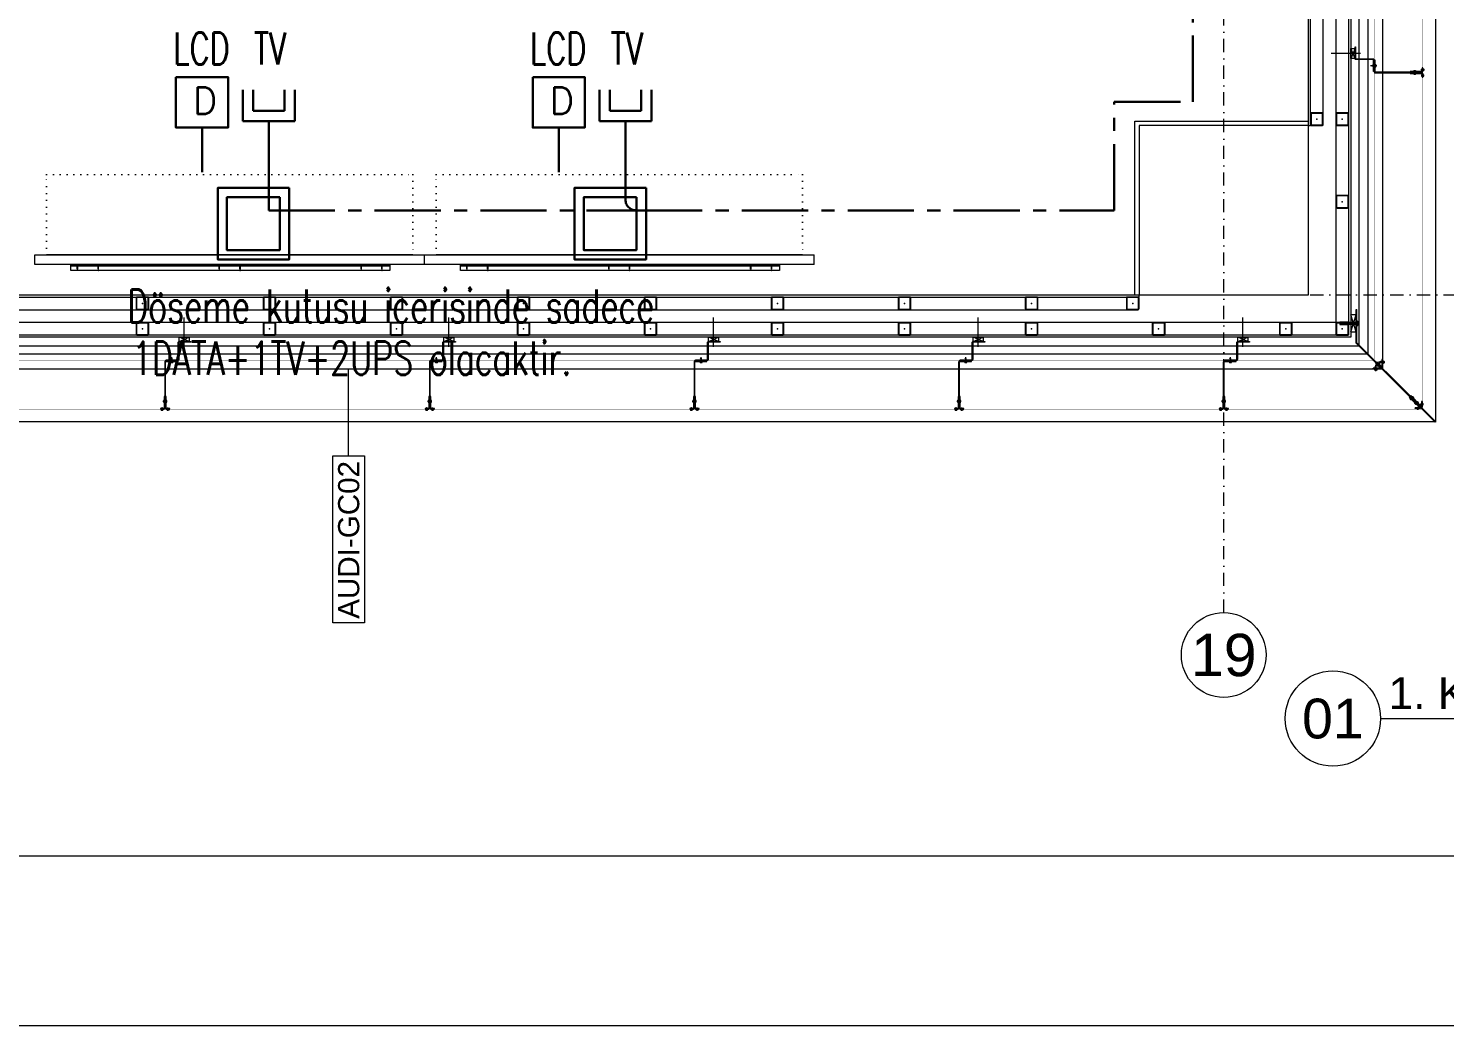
# Model space of a CAD drawing. Extents: x -2598 to 23780, y 0 to 8114.
# Drawn here: x 10103 to 10772, y 0 to 471 of the extents above; entities that cross this region are included whole.
import ezdxf
from ezdxf.enums import TextEntityAlignment as Align

# ---------------------------------------------------------------- set-up
doc = ezdxf.new("R2010")
doc.units = 0
doc.header["$LTSCALE"] = 25
doc.header["$MEASUREMENT"] = 0
for name, pattern in [('CENTER', [2, 1.25, -0.25, 0.25, -0.25]), ('DASHDOT2', [0.5, 0.25, -0.125, 0, -0.125]), ('DOT2', [0.125, 0, -0.125]), ('HIDDEN', [0.375, 0.25, -0.125])]:
    doc.linetypes.add(name, pattern=pattern)
doc.layers.get('0').update_dxf_attribs({"color": 9, "lineweight": 9})
for name, color, linetype, lineweight in [('01', 9, 'Continuous', 9), ('05', 9, 'Continuous', 9), ('06C', 9, 'Continuous', 9), ('06D', 9, 'Continuous', 9), ('10', 9, 'Continuous', 9), ('11', 9, 'Continuous', 9), ('14', 9, 'Continuous', 9), ('20', 9, 'DOT2', 9), ('21', 9, 'Continuous', 9), ('22', 8, 'Continuous', 9), ('24', 9, 'DASHDOT2', 9), ('33', 9, 'BATTING', 9), ('35', 9, 'Continuous', 9), ('40A', 9, 'Continuous', 9), ('E-DATA LCD EKRAN', 7, 'Continuous', 30), ('E-DATA PRİZİ (RJ45)', 7, 'Continuous', 30), ('E-DÖŞEME (ŞAP İÇİ) PRİZ KUTUSU', 7, 'Continuous', 30), ('E-KABLO', 7, 'Continuous', 30), ('E-YAZI', 7, 'Continuous', 30)]:
    doc.layers.add(name, color=color, linetype=linetype, lineweight=lineweight)
doc.styles.add('Arial', font='arial.ttf', dxfattribs={"height": 2.5})
doc.styles.add('E-YAZI', font='txttw.shx')
doc.styles.add('MuuM_TEXT-ITALIC', font='ARIALNI.TTF')
doc.linetypes.add('BATTING', pattern='A,0.0001,-0.1,[134,ltypeshp.shx,S=0.1,R=0,X=-0.1,Y=0],-0.2,[134,ltypeshp.shx,S=0.1,R=180,X=0.1,Y=0],-0.1', length=0.4001)

# ---------------------------------------------------------------- blocks, each defined once
blk = doc.blocks.new('p-audi-furni')
at = {"layer": '05', "lineweight": 0}
for p, q in [((0, 184), (4.5, 184)), ((0, 0), (0, 184)), ((4.5, 184), (4.5, 0)), ((4.5, 5.5), (4.5, 178.5)), ((-2.8, 166.99), (-0.3, 166.99)), ((-2.8, 16.34), (-2.8, 166.99)), ((-2.8, 163.8), (-2.8, 164)), ((-2.3, 163.8), (-2.3, 164)), ((-2.3, 164), (0, 164)), ((-2.3, 163.8), (0, 163.8)), ((-0.8, 164), (-0.8, 166.99)), ((-0.8, 154.2), (-0.8, 163.8)), ((-0.3, 164), (-0.3, 166.99)), ((-0.3, 154.2), (-0.3, 163.8)), ((-2.8, 154.2), (-2.8, 154)), ((-2.3, 154), (-2.3, 154.2)), ((-2.3, 154.2), (0, 154.2)), ((-2.3, 154), (0, 154)), ((-0.8, 97), (-0.8, 154)), ((-0.3, 97), (-0.3, 154)), ((-2.8, 96.8), (-2.8, 97)), ((-2.3, 96.8), (-2.3, 97)), ((-2.3, 97), (0, 97)), ((-2.3, 96.8), (0, 96.8)), ((-0.8, 87.2), (-0.8, 96.8)), ((-0.3, 87.2), (-0.3, 96.8)), ((-2.8, 87.2), (-2.8, 87)), ((-2.3, 87.2), (0, 87.2)), ((-2.3, 87), (-2.3, 87.2)), ((-2.3, 87), (0, 87)), ((-0.8, 30), (-0.8, 87)), ((-0.3, 30), (-0.3, 87)), ((-2.8, 29.8), (-2.8, 30)), ((-2.3, 29.8), (-2.3, 30)), ((-2.3, 30), (0, 30)), ((-2.3, 29.8), (0, 29.8)), ((-0.8, 20.2), (-0.8, 29.8)), ((-0.3, 20.2), (-0.3, 29.8)), ((-2.8, 20.2), (-2.8, 20)), ((-2.3, 20.2), (0, 20.2)), ((-2.3, 20), (-2.3, 20.2)), ((-0.3, 16.34), (-2.8, 16.34)), ((-2.3, 20), (0, 20)), ((-0.8, 16.34), (-0.8, 20)), ((-0.3, 16.34), (-0.3, 20)), ((0, 0), (4.5, 0)), ((0, 0), (4.5, 0)), ((0, -184), (0, 0)), ((4.5, 0), (4.5, -184)), ((4.5, -178.5), (4.5, -5.5)), ((-2.8, -17.01), (-0.3, -17.01)), ((-2.8, -167.66), (-2.8, -17.01)), ((-2.8, -20.2), (-2.8, -20)), ((-2.3, -20.2), (-2.3, -20)), ((-2.3, -20), (0, -20)), ((-0.8, -20), (-0.8, -17.01)), ((-0.3, -20), (-0.3, -17.01)), ((-2.3, -20.2), (0, -20.2)), ((-0.8, -29.8), (-0.8, -20.2)), ((-0.3, -29.8), (-0.3, -20.2)), ((-2.8, -29.8), (-2.8, -30)), ((-2.3, -30), (-2.3, -29.8)), ((-2.3, -29.8), (0, -29.8)), ((-2.3, -30), (0, -30)), ((-0.8, -87), (-0.8, -30)), ((-0.3, -87), (-0.3, -30)), ((-2.8, -87.2), (-2.8, -87)), ((-2.3, -87.2), (-2.3, -87)), ((-2.3, -87), (0, -87)), ((-2.3, -87.2), (0, -87.2)), ((-0.8, -96.8), (-0.8, -87.2)), ((-0.3, -96.8), (-0.3, -87.2)), ((-2.8, -96.8), (-2.8, -97)), ((-2.3, -96.8), (0, -96.8)), ((-2.3, -97), (-2.3, -96.8)), ((-2.3, -97), (0, -97)), ((-0.8, -154), (-0.8, -97)), ((-0.3, -154), (-0.3, -97)), ((-2.8, -154.2), (-2.8, -154)), ((-2.3, -154.2), (-2.3, -154)), ((-2.3, -154), (0, -154)), ((-2.3, -154.2), (0, -154.2)), ((-0.8, -163.8), (-0.8, -154.2)), ((-0.3, -163.8), (-0.3, -154.2)), ((-2.8, -163.8), (-2.8, -164)), ((-2.3, -163.8), (0, -163.8)), ((-2.3, -164), (-2.3, -163.8)), ((-2.3, -164), (0, -164)), ((-0.8, -167.66), (-0.8, -164)), ((-0.3, -167.66), (-0.3, -164)), ((-0.3, -167.66), (-2.8, -167.66)), ((0, -184), (4.5, -184))]:
    blk.add_line(p, q, dxfattribs=at)
at = {"layer": '20', "color": 2, "lineweight": 0}
for p, q in [((4.5, 178.5), (42.5, 178.5)), ((42.5, 178.5), (42.5, 5.5)), ((42.5, 5.5), (4.5, 5.5)), ((4.5, -5.5), (42.5, -5.5)), ((42.5, -5.5), (42.5, -178.5)), ((42.5, -178.5), (4.5, -178.5))]:
    blk.add_line(p, q, dxfattribs=at)
blk = doc.blocks.new('0_drawinglabel')
blk.add_lwpolyline([(3, 0), (46.459, 0)])
blk.add_circle((0, 0), 3)
at = {"style": 'Arial'}
blk.add_attdef('CIZIMADI', text='', height=2, dxfattribs=at).set_placement((3.5, 0), align=Align.BOTTOM_LEFT)
blk.add_attdef('OLCEK', text='', height=2, dxfattribs=at).set_placement((46.459, 0), align=Align.BOTTOM_RIGHT)
blk.add_attdef('CIZIMNO', text='', height=2.5, dxfattribs=at).set_placement((0, 0), align=Align.MIDDLE)
at = {"style": 'MuuM_TEXT-ITALIC'}
blk.add_attdef('DRAWINGNAME', text='', height=2, dxfattribs=at).set_placement((3.5, -0.592), align=Align.TOP_LEFT)
blk.add_attdef('SCALE', text='', height=2, dxfattribs=at).set_placement((46.459, -0.592), align=Align.TOP_RIGHT)
blk = doc.blocks.new('0_wallno')
blk.add_lwpolyline([(-7.84, 1.5), (7.94, 1.5), (7.94, -1.5), (-7.84, -1.5)], close=True)
blk.add_lwpolyline([(7.94, 0), (16.13, 0)])
at = {"style": 'Arial'}
blk.add_attdef('GENISLIK', text='', height=2, dxfattribs=at).set_placement((8.44, 0), align=Align.BOTTOM_LEFT)
blk.add_attdef('DUVARNO', text='', height=2, dxfattribs=at).set_placement((0, 0), align=Align.MIDDLE_CENTER)
blk.add_attdef('YUKSEKLIK', text='', height=2, dxfattribs=at).set_placement((8.44, -0.5), align=Align.TOP_LEFT)
blk = doc.blocks.new('p-kolon_80x80')
blk.add_lwpolyline([(-40, -40), (40, -40), (40, 40), (-40, 40)], close=True)
blk = doc.blocks.new('p- alum kaplama profil')
at = {"lineweight": 13}
blk.add_lwpolyline([(7.12, 12.59), (7.12, 26.49)], dxfattribs=at)
at = {"lineweight": 18}
blk.add_lwpolyline([(4.09, 6.16), (-1.41, 6.16), (-1.41, 6.46), (4.09, 6.46, 0.414214), (4.29, 6.66), (4.29, 14.66, -0.414214), (4.79, 15.16), (10.29, 15.16), (10.29, 14.86), (4.79, 14.86, 0.414214), (4.59, 14.66), (4.59, 6.66, -0.414214)], format="xyb", close=True, dxfattribs=at)
at = {"lineweight": 5}
blk.add_lwpolyline([(9.44, 15.16), (4.79, 15.16), (4.79, 17.16), (9.44, 17.16)], close=True, dxfattribs=at)
for points in [[(4.79, 15.16), (9.44, 17.16)], [(9.44, 15.16), (4.79, 17.16)]]:
    blk.add_lwpolyline(points, dxfattribs=at)
blk.add_lwpolyline([(-2.06, 5.56), (-2.06, -2.34), (-2.06, -15.69), (-1.66, -15.69), (-1.66, -2.34), (-1.66, 5.56), (-1.66, 5.56), (-1.66, 5.57), (-1.66, 5.57), (-1.66, 5.58), (-1.66, 5.58), (-1.65, 5.59), (-1.65, 5.59), (-1.65, 5.59), (-1.65, 5.6), (-1.65, 5.6), (-1.64, 5.61), (-1.64, 5.61), (-1.64, 5.62), (-1.64, 5.62), (-1.63, 5.62), (-1.63, 5.63), (-1.63, 5.63), (-1.62, 5.63), (-1.62, 5.64), (-1.61, 5.64), (-1.61, 5.64), (-1.61, 5.64), (-1.6, 5.65), (-1.6, 5.65), (-1.59, 5.65), (-1.59, 5.65), (-1.58, 5.65), (-1.58, 5.65), (-1.57, 5.66), (-1.57, 5.66), (-1.56, 5.66), (-1.56, 5.66), (3.94, 5.66), (3.94, 6.06), (-1.56, 6.06), (-1.58, 6.06), (-1.61, 6.05), (-1.63, 6.05), (-1.66, 6.05), (-1.68, 6.04), (-1.7, 6.03), (-1.73, 6.03), (-1.75, 6.02), (-1.77, 6.01), (-1.79, 6), (-1.82, 5.99), (-1.84, 5.97), (-1.86, 5.96), (-1.88, 5.94), (-1.89, 5.93), (-1.91, 5.91), (-1.93, 5.89), (-1.95, 5.87), (-1.96, 5.85), (-1.97, 5.83), (-1.99, 5.81), (-2, 5.79), (-2.01, 5.77), (-2.02, 5.75), (-2.03, 5.72), (-2.04, 5.7), (-2.04, 5.68), (-2.05, 5.65), (-2.05, 5.63), (-2.06, 5.61), (-2.06, 5.58)], close=True)
blk.add_lwpolyline([(-1.66, -2.34), (-2.06, -2.34)])
for points in [[(-2.36, -10.84), (-2.36, -16.39), (-2.36, -16.39, -0.414214), (-2.51, -16.54), (-2.51, -16.54), (-4.06, -16.54), (-4.06, -16.84), (-2.51, -16.84), (-2.51, -16.84, 0.414214), (-2.06, -16.39), (-2.06, -10.84)], [(-1.36, -10.84), (-1.66, -10.84), (-1.66, -16.39, 0.414214), (-1.21, -16.84), (-1.21, -16.84), (0.34, -16.84), (0.34, -16.54), (-1.21, -16.54), (-1.21, -16.54, -0.414214), (-1.36, -16.39), (-1.36, -16.39)]]:
    blk.add_lwpolyline(points, format="xyb", close=True)
for points in [[(1.61, 6.87, -10), (0.98, 6.96, -10)], [(1.56, 7.05, -10), (1.02, 7.13, -10)], [(1.05, 6.91, -10), (1.29, 7.56, -10)], [(1.29, 4.93, -10), (1.29, 7.8, -10)], [(1.53, 6.82, -10), (1.29, 7.56, -10)], [(0.67, 5.66, -10), (1.91, 5.66, -10)], [(0.67, 5.66, -10), (0.67, 5.64, -10), (0.67, 5.62, -10), (0.67, 5.6, -10), (0.68, 5.58, -10), (0.68, 5.56, -10), (0.69, 5.54, -10), (0.69, 5.52, -10), (0.7, 5.5, -10), (0.7, 5.48, -10), (0.71, 5.46, -10), (0.72, 5.45, -10), (0.73, 5.43, -10), (0.74, 5.41, -10), (0.75, 5.4, -10), (0.76, 5.38, -10), (0.77, 5.36, -10), (0.79, 5.35, -10), (0.8, 5.33, -10), (0.81, 5.32, -10), (0.83, 5.31, -10), (0.84, 5.29, -10), (0.86, 5.28, -10), (0.87, 5.27, -10), (0.89, 5.26, -10), (0.91, 5.25, -10), (0.92, 5.24, -10), (0.94, 5.23, -10), (0.96, 5.22, -10), (0.98, 5.21, -10), (1, 5.21, -10), (1.02, 5.2, -10), (1.03, 5.2, -10)], [(0.96, 5.66, -10), (0.97, 5.66, -10), (0.97, 5.66, -10), (0.97, 5.66, -10), (0.98, 5.66, -10), (0.98, 5.66, -10), (0.99, 5.66, -10), (0.99, 5.66, -10), (1, 5.66, -10), (1, 5.67, -10), (1, 5.67, -10), (1.01, 5.67, -10), (1.01, 5.67, -10), (1.01, 5.67, -10), (1.02, 5.68, -10), (1.02, 5.68, -10), (1.02, 5.68, -10), (1.03, 5.69, -10), (1.03, 5.69, -10), (1.03, 5.69, -10), (1.04, 5.7, -10), (1.04, 5.7, -10), (1.04, 5.7, -10), (1.04, 5.71, -10), (1.04, 5.71, -10), (1.05, 5.72, -10), (1.05, 5.72, -10), (1.05, 5.72, -10), (1.05, 5.73, -10), (1.05, 5.73, -10), (1.05, 5.74, -10), (1.05, 5.74, -10), (1.05, 5.75, -10)], [(1.33, 5.85, -10), (0.98, 5.88, -10)], [(1.03, 5.2, -10), (1.04, 5.2, -10), (1.05, 5.19, -10), (1.05, 5.19, -10), (1.06, 5.19, -10), (1.06, 5.19, -10), (1.07, 5.19, -10), (1.07, 5.19, -10), (1.08, 5.19, -10), (1.08, 5.19, -10), (1.09, 5.19, -10), (1.09, 5.18, -10), (1.1, 5.18, -10), (1.1, 5.18, -10), (1.11, 5.18, -10), (1.11, 5.18, -10), (1.12, 5.18, -10), (1.12, 5.18, -10), (1.13, 5.18, -10), (1.13, 5.18, -10), (1.14, 5.18, -10), (1.15, 5.18, -10), (1.15, 5.18, -10), (1.16, 5.17, -10), (1.16, 5.17, -10), (1.17, 5.17, -10), (1.17, 5.17, -10), (1.18, 5.17, -10), (1.18, 5.17, -10), (1.19, 5.17, -10), (1.19, 5.17, -10), (1.2, 5.17, -10), (1.2, 5.17, -10)], [(1.05, 5.83, -10), (1.05, 6.01, -10)], [(1.05, 5.75, -10), (1.05, 5.83, -10)], [(1.2, 5.17, -10), (1.2, 5.2, -10)], [(1.38, 5.2, -10), (1.2, 5.2, -10)], [(1.29, 6.16, -10), (1.29, 6.26, -10)], [(1.38, 5.17, -10), (1.38, 5.2, -10)], [(1.38, 5.17, -10), (1.38, 5.17, -10), (1.39, 5.17, -10), (1.39, 5.17, -10), (1.4, 5.17, -10), (1.41, 5.17, -10), (1.41, 5.17, -10), (1.42, 5.17, -10), (1.42, 5.17, -10), (1.43, 5.17, -10), (1.43, 5.18, -10), (1.44, 5.18, -10), (1.44, 5.18, -10), (1.45, 5.18, -10), (1.45, 5.18, -10), (1.46, 5.18, -10), (1.46, 5.18, -10), (1.47, 5.18, -10), (1.47, 5.18, -10), (1.48, 5.18, -10), (1.48, 5.18, -10), (1.49, 5.18, -10), (1.5, 5.19, -10), (1.5, 5.19, -10), (1.51, 5.19, -10), (1.51, 5.19, -10), (1.52, 5.19, -10), (1.52, 5.19, -10), (1.53, 5.19, -10), (1.53, 5.19, -10), (1.54, 5.19, -10), (1.54, 5.2, -10), (1.55, 5.2, -10)], [(1.53, 5.75, -10), (1.53, 5.92, -10)], [(1.53, 5.75, -10), (1.53, 5.74, -10), (1.53, 5.74, -10), (1.53, 5.73, -10), (1.53, 5.73, -10), (1.53, 5.72, -10), (1.54, 5.72, -10), (1.54, 5.72, -10), (1.54, 5.71, -10), (1.54, 5.71, -10), (1.54, 5.7, -10), (1.54, 5.7, -10), (1.55, 5.7, -10), (1.55, 5.69, -10), (1.55, 5.69, -10), (1.55, 5.69, -10), (1.56, 5.68, -10), (1.56, 5.68, -10), (1.56, 5.68, -10), (1.57, 5.67, -10), (1.57, 5.67, -10), (1.58, 5.67, -10), (1.58, 5.67, -10), (1.58, 5.67, -10), (1.59, 5.66, -10), (1.59, 5.66, -10), (1.6, 5.66, -10), (1.6, 5.66, -10), (1.6, 5.66, -10), (1.61, 5.66, -10), (1.61, 5.66, -10), (1.62, 5.66, -10), (1.62, 5.66, -10)], [(1.55, 5.2, -10), (1.57, 5.2, -10), (1.59, 5.21, -10), (1.6, 5.21, -10), (1.62, 5.22, -10), (1.64, 5.23, -10), (1.66, 5.24, -10), (1.68, 5.25, -10), (1.69, 5.26, -10), (1.71, 5.27, -10), (1.73, 5.28, -10), (1.74, 5.29, -10), (1.76, 5.31, -10), (1.77, 5.32, -10), (1.78, 5.33, -10), (1.8, 5.35, -10), (1.81, 5.36, -10), (1.82, 5.38, -10), (1.83, 5.4, -10), (1.84, 5.41, -10), (1.85, 5.43, -10), (1.86, 5.45, -10), (1.87, 5.46, -10), (1.88, 5.48, -10), (1.89, 5.5, -10), (1.89, 5.52, -10), (1.9, 5.54, -10), (1.9, 5.56, -10), (1.9, 5.58, -10), (1.91, 5.6, -10), (1.91, 5.62, -10), (1.91, 5.64, -10), (1.91, 5.66, -10)], [(-2.86, -13.04, 0), (-0.86, -13.04, 0)], [(-2.36, -12.52, 0), (-2.4, -12.53, 0), (-2.43, -12.56, 0), (-2.47, -12.58, 0), (-2.5, -12.6, 0), (-2.53, -12.63, 0), (-2.56, -12.66, 0), (-2.59, -12.69, 0), (-2.61, -12.73, 0), (-2.63, -12.76, 0), (-2.65, -12.8, 0), (-2.67, -12.84, 0), (-2.68, -12.88, 0), (-2.69, -12.92, 0), (-2.7, -12.96, 0), (-2.71, -13, 0), (-2.71, -13.04, 0), (-2.71, -13.08, 0), (-2.7, -13.13, 0), (-2.69, -13.17, 0), (-2.68, -13.21, 0), (-2.67, -13.25, 0), (-2.65, -13.28, 0), (-2.63, -13.32, 0), (-2.61, -13.36, 0), (-2.59, -13.39, 0), (-2.56, -13.42, 0), (-2.53, -13.45, 0), (-2.5, -13.48, 0), (-2.47, -13.51, 0), (-2.43, -13.53, 0), (-2.4, -13.55, 0), (-2.36, -13.57, 0)], [(-2.36, -13.04, 0), (-2.36, -12.52, 0)], [(-2.36, -13.04, 0), (-2.36, -12.73, 0)], [(-2.36, -12.73, 0), (-2.36, -13.04, 0)], [(-1.36, -12.73, 0), (-2.36, -12.73, 0)], [(-2.36, -13.04, 0), (-2.36, -13.36, 0)], [(-2.36, -13.04, 0), (-2.36, -13.57, 0)], [(-2.36, -13.36, 0), (-2.36, -13.04, 0)], [(-1.36, -13.36, 0), (-2.36, -13.36, 0)], [(-1.36, -13.04, 0), (-1.36, -12.37, 0)], [(-1.36, -13.72, 0), (-1.32, -13.68, 0), (-1.29, -13.65, 0), (-1.26, -13.61, 0), (-1.23, -13.58, 0), (-1.2, -13.54, 0), (-1.18, -13.5, 0), (-1.16, -13.45, 0), (-1.14, -13.41, 0), (-1.12, -13.37, 0), (-1.1, -13.32, 0), (-1.09, -13.28, 0), (-1.08, -13.23, 0), (-1.07, -13.18, 0), (-1.06, -13.14, 0), (-1.06, -13.09, 0), (-1.06, -13.04, 0), (-1.06, -12.99, 0), (-1.06, -12.95, 0), (-1.07, -12.9, 0), (-1.08, -12.85, 0), (-1.09, -12.81, 0), (-1.1, -12.76, 0), (-1.12, -12.72, 0), (-1.14, -12.67, 0), (-1.16, -12.63, 0), (-1.18, -12.59, 0), (-1.2, -12.55, 0), (-1.23, -12.51, 0), (-1.26, -12.47, 0), (-1.29, -12.43, 0), (-1.32, -12.4, 0), (-1.36, -12.37, 0)], [(-1.36, -13.04, 0), (-1.36, -13.72, 0)], [(-3.84, -17.04, 0), (-3.81, -17.07, 0), (-3.78, -17.1, 0), (-3.75, -17.12, 0), (-3.72, -17.15, 0), (-3.69, -17.17, 0), (-3.66, -17.19, 0), (-3.62, -17.21, 0), (-3.59, -17.23, 0), (-3.55, -17.24, 0), (-3.52, -17.26, 0), (-3.48, -17.27, 0), (-3.44, -17.28, 0), (-3.4, -17.28, 0), (-3.36, -17.29, 0), (-3.32, -17.29, 0), (-3.29, -17.29, 0), (-3.25, -17.29, 0), (-3.21, -17.29, 0), (-3.17, -17.28, 0), (-3.13, -17.28, 0), (-3.09, -17.27, 0), (-3.06, -17.26, 0), (-3.02, -17.24, 0), (-2.98, -17.23, 0), (-2.95, -17.21, 0), (-2.91, -17.19, 0), (-2.88, -17.17, 0), (-2.85, -17.15, 0), (-2.82, -17.12, 0), (-2.79, -17.1, 0), (-2.76, -17.07, 0), (-2.73, -17.04, 0)], [(-3.29, -17.04, 0), (-3.84, -17.04, 0)], [(-2.85, -16.54, 0), (-2.86, -16.51, 0), (-2.87, -16.47, 0), (-2.89, -16.44, 0), (-2.91, -16.41, 0), (-2.93, -16.38, 0), (-2.96, -16.35, 0), (-2.98, -16.33, 0), (-3.01, -16.31, 0), (-3.04, -16.29, 0), (-3.07, -16.27, 0), (-3.11, -16.25, 0), (-3.14, -16.24, 0), (-3.18, -16.23, 0), (-3.21, -16.22, 0), (-3.25, -16.22, 0), (-3.29, -16.22, 0), (-3.32, -16.22, 0), (-3.36, -16.22, 0), (-3.39, -16.23, 0), (-3.43, -16.24, 0), (-3.46, -16.25, 0), (-3.5, -16.27, 0), (-3.53, -16.29, 0), (-3.56, -16.31, 0), (-3.59, -16.33, 0), (-3.61, -16.35, 0), (-3.64, -16.38, 0), (-3.66, -16.41, 0), (-3.68, -16.44, 0), (-3.7, -16.47, 0), (-3.71, -16.51, 0), (-3.73, -16.54, 0)], [(-3.29, -16.54, 0), (-3.73, -16.54, 0)], [(-3.29, -16.54, 0), (-3.55, -16.54, 0)], [(-3.55, -16.54, 0), (-3.29, -16.54, 0)], [(-3.55, -17.04, 0), (-3.55, -16.54, 0)], [(-3.29, -17.54, 0), (-3.29, -16.04, 0)], [(-3.29, -16.54, 0), (-2.85, -16.54, 0)], [(-3.29, -16.54, 0), (-3.03, -16.54, 0)], [(-3.03, -16.54, 0), (-3.29, -16.54, 0)], [(-3.29, -17.04, 0), (-2.73, -17.04, 0)], [(-3.03, -17.04, 0), (-3.03, -16.54, 0)], [(-0.56, -17.04, 0), (-1.11, -17.04, 0)], [(0, -17.04, 0), (-0.03, -17.07, 0), (-0.06, -17.1, 0), (-0.09, -17.12, 0), (-0.12, -17.15, 0), (-0.15, -17.17, 0), (-0.18, -17.19, 0), (-0.22, -17.21, 0), (-0.25, -17.23, 0), (-0.29, -17.24, 0), (-0.33, -17.26, 0), (-0.36, -17.27, 0), (-0.4, -17.28, 0), (-0.44, -17.28, 0), (-0.48, -17.29, 0), (-0.52, -17.29, 0), (-0.56, -17.29, 0), (-0.59, -17.29, 0), (-0.63, -17.29, 0), (-0.67, -17.28, 0), (-0.71, -17.28, 0), (-0.75, -17.27, 0), (-0.79, -17.26, 0), (-0.82, -17.24, 0), (-0.86, -17.23, 0), (-0.89, -17.21, 0), (-0.93, -17.19, 0), (-0.96, -17.17, 0), (-0.99, -17.15, 0), (-1.02, -17.12, 0), (-1.05, -17.1, 0), (-1.08, -17.07, 0), (-1.11, -17.04, 0)], [(-1, -16.54, 0), (-0.98, -16.51, 0), (-0.97, -16.47, 0), (-0.95, -16.44, 0), (-0.93, -16.41, 0), (-0.91, -16.38, 0), (-0.88, -16.35, 0), (-0.86, -16.33, 0), (-0.83, -16.31, 0), (-0.8, -16.29, 0), (-0.77, -16.27, 0), (-0.73, -16.25, 0), (-0.7, -16.24, 0), (-0.66, -16.23, 0), (-0.63, -16.22, 0), (-0.59, -16.22, 0), (-0.56, -16.22, 0), (-0.52, -16.22, 0), (-0.48, -16.22, 0), (-0.45, -16.23, 0), (-0.41, -16.24, 0), (-0.38, -16.25, 0), (-0.34, -16.27, 0), (-0.31, -16.29, 0), (-0.28, -16.31, 0), (-0.25, -16.33, 0), (-0.23, -16.35, 0), (-0.2, -16.38, 0), (-0.18, -16.41, 0), (-0.16, -16.44, 0), (-0.14, -16.47, 0), (-0.13, -16.51, 0), (-0.12, -16.54, 0)], [(-0.56, -16.54, 0), (-1, -16.54, 0)], [(-0.56, -16.54, 0), (-0.82, -16.54, 0)], [(-0.82, -16.54, 0), (-0.56, -16.54, 0)], [(-0.82, -17.04, 0), (-0.82, -16.54, 0)], [(-0.56, -17.54, 0), (-0.56, -16.04, 0)], [(-0.56, -16.54, 0), (-0.3, -16.54, 0)], [(-0.56, -16.54, 0), (-0.12, -16.54, 0)], [(-0.3, -16.54, 0), (-0.56, -16.54, 0)], [(-0.56, -17.04, 0), (0, -17.04, 0)], [(-0.3, -17.04, 0), (-0.3, -16.54, 0)]]:
    blk.add_polyline3d(points)
blk = doc.blocks.new('p-cephe_kose profili')
at = {"linetype": 'Continuous', "lineweight": 13}
for p, q in [((-2.75, 12.75), (-3.15, 12.75)), ((-3.15, -2.87), (-3.15, 12.75)), ((-2.75, -3.03), (-2.75, 12.75)), ((-3.15, -2.87), (-30.14, -29.86)), ((-2.75, -3.03), (-29.86, -30.14)), ((-34, -30.65), (-34, -32.75)), ((-34, -30.65), (-33.7, -30.65)), ((-33.85, -33.57), (-30.14, -29.86)), ((-33.7, -30.65), (-33.7, -32.75)), ((-33.57, -33.85), (-29.86, -30.14)), ((-33.53, -32.82), (-28.58, -27.87)), ((-33.32, -33.03), (-28.37, -28.08)), ((-28.08, -28.37), (-33.03, -33.32)), ((-27.87, -28.58), (-32.82, -33.53)), ((-30.14, -29.86), (-29.86, -30.14)), ((-29.86, -30.14), (-30.14, -29.86)), ((-28.37, -28.08), (-28.58, -27.87)), ((-28.08, -28.37), (-27.87, -28.58)), ((-33.85, -33.57), (-40.45, -40.17)), ((-33.57, -33.85), (-40.17, -40.45)), ((-33.57, -33.85), (-33.85, -33.57)), ((-32.75, -33.7), (-30.65, -33.7)), ((-32.75, -34), (-30.65, -34)), ((-30.65, -34), (-30.65, -33.7)), ((-40.45, -40.17), (-40.17, -40.45))]:
    blk.add_line(p, q, dxfattribs=at)
at = {"linetype": 'Continuous', "lineweight": 5}
for p, q in [((-2.75, 2.25), (-0.25, 10.25)), ((-0.25, 2.25), (-2.75, 10.25)), ((-3.15, 6.69), (1.05, 6.69)), ((1.05, 5.81), (-3.15, 5.81)), ((-2.73, 6.25), (4.2, 6.25)), ((4.85, 6.62), (1.05, 6.62)), ((4.85, 5.88), (1.05, 5.88))]:
    blk.add_line(p, q, dxfattribs=at)
for p, q in [((-16.23, -12.06), (-13.36, -12.06)), ((-15.99, -11.97), (-15.95, -11.97)), ((-15.99, -12.15), (-15.95, -12.15)), ((-15.95, -11.97), (-15.95, -12.15)), ((-15.5, -12.68), (-15.5, -11.44)), ((-15.41, -11.82), (-15.23, -11.82)), ((-15.41, -12.3), (-15.32, -12.3)), ((-15.32, -12.3), (-15.14, -12.3)), ((-15.3, -12.02), (-15.28, -12.37)), ((-15.23, -11.82), (-15.05, -11.82)), ((-15.19, -11.74), (-15.1, -12.37)), ((-15.14, -12.3), (-14.96, -12.3)), ((-15.05, -11.82), (-14.87, -11.82)), ((-15.01, -11.74), (-14.92, -12.37)), ((-14.96, -12.3), (-14.78, -12.3)), ((-14.87, -11.82), (-14.69, -11.82)), ((-14.83, -11.74), (-14.74, -12.37)), ((-14.78, -12.3), (-14.6, -12.3)), ((-14.69, -11.82), (-14.51, -11.82)), ((-14.65, -11.74), (-14.56, -12.37)), ((-14.6, -12.3), (-14.42, -12.3)), ((-14.51, -11.82), (-14.33, -11.82)), ((-14.47, -11.74), (-14.38, -12.37)), ((-14.42, -12.3), (-14.24, -12.3)), ((-14.33, -11.82), (-13.6, -12.06)), ((-14.29, -11.74), (-14.2, -12.37)), ((-14.24, -12.3), (-13.6, -12.06)), ((-14.1, -11.79), (-14.03, -12.33)), ((-12.06, -16.24), (-12.06, -13.37)), ((-12.68, -15.51), (-11.44, -15.51)), ((-11.74, -14.3), (-12.37, -14.21)), ((-11.74, -14.48), (-12.37, -14.39)), ((-11.74, -14.66), (-12.37, -14.57)), ((-11.74, -14.84), (-12.37, -14.75)), ((-11.74, -15.02), (-12.37, -14.93)), ((-11.74, -15.2), (-12.37, -15.11)), ((-12.02, -15.31), (-12.37, -15.29)), ((-11.79, -14.11), (-12.33, -14.03)), ((-12.3, -14.25), (-12.06, -13.61)), ((-12.3, -14.43), (-12.3, -14.25)), ((-12.3, -14.61), (-12.3, -14.43)), ((-12.3, -14.79), (-12.3, -14.61)), ((-12.3, -14.97), (-12.3, -14.79)), ((-12.3, -15.15), (-12.3, -14.97)), ((-12.3, -15.33), (-12.3, -15.15)), ((-12.3, -15.42), (-12.3, -15.33)), ((-12.15, -15.99), (-12.15, -15.96)), ((-11.97, -15.96), (-12.15, -15.96)), ((-11.82, -14.34), (-12.06, -13.61)), ((-11.97, -15.99), (-11.97, -15.96)), ((-11.82, -14.52), (-11.82, -14.34)), ((-11.82, -14.7), (-11.82, -14.52)), ((-11.82, -14.88), (-11.82, -14.7)), ((-11.82, -15.06), (-11.82, -14.88)), ((-11.82, -15.24), (-11.82, -15.06)), ((-11.82, -15.42), (-11.82, -15.24))]:
    blk.add_line(p, q)
at = {"linetype": 'Continuous', "lineweight": 18}
for p, q in [((-15.25, -10.86), (-15.25, -14)), ((-15.25, -10.86), (-14.95, -10.86)), ((-14.95, -10.86), (-14.95, -14)), ((-14.78, -14.07), (-12.56, -11.86)), ((-14.57, -14.28), (-12.35, -12.07)), ((-12.07, -12.35), (-14.28, -14.57)), ((-11.86, -12.56), (-14.07, -14.78)), ((-12.35, -12.07), (-12.56, -11.86)), ((-12.07, -12.35), (-11.86, -12.56)), ((-14, -14.95), (-10.86, -14.95)), ((-14, -15.25), (-10.86, -15.25)), ((-10.86, -15.25), (-10.86, -14.95))]:
    blk.add_line(p, q, dxfattribs=at)
at = {"lineweight": 5}
for p, q in [((-13.02, -13.73), (-13.73, -13.02)), ((-13.29, -13.01), (-13.66, -13.38)), ((-13.65, -12.66), (-12.44, -13.86)), ((-13.29, -13.01), (-13.52, -13.23)), ((-13.52, -13.23), (-13.29, -13.01)), ((-13.29, -13.01), (-12.92, -12.64)), ((-13.29, -13.01), (-13.07, -12.79)), ((-13.07, -12.79), (-13.29, -13.01)), ((-12.57, -13.28), (-13.28, -12.57)), ((-12.8, -13.5), (-12.32, -13.03)), ((-12.8, -13.5), (-13.27, -13.98)), ((-34.6, -31.92), (-33.2, -31.92)), ((-34.1, -31.92), (-34.1, -31.37)), ((-34.1, -31.66), (-33.7, -31.66)), ((-34.1, -31.92), (-34.1, -32.47)), ((-34.1, -32.18), (-33.7, -32.18)), ((-33.7, -31.92), (-33.7, -31.48)), ((-33.7, -31.92), (-33.7, -31.66)), ((-33.7, -31.66), (-33.7, -31.92)), ((-33.7, -31.92), (-33.7, -32.36)), ((-33.7, -31.92), (-33.7, -32.18)), ((-33.7, -32.18), (-33.7, -31.92)), ((-31.22, -31.93), (-31.93, -31.22)), ((-31.92, -34.6), (-31.92, -33.2)), ((-31.49, -31.21), (-31.86, -31.58)), ((-31.85, -30.86), (-30.64, -32.06)), ((-31.49, -31.21), (-31.71, -31.43)), ((-31.71, -31.43), (-31.49, -31.21)), ((-31.49, -31.21), (-31.12, -30.84)), ((-31.49, -31.21), (-31.27, -30.99)), ((-31.27, -30.99), (-31.49, -31.21)), ((-30.77, -31.48), (-31.48, -30.77)), ((-31, -31.7), (-31.47, -32.18)), ((-31, -31.7), (-30.52, -31.23)), ((-28.94, -29.65), (-29.65, -28.94)), ((-29.22, -28.93), (-29.59, -29.3)), ((-29.57, -28.58), (-28.37, -29.78)), ((-29.22, -28.93), (-29.44, -29.16)), ((-29.44, -29.16), (-29.22, -28.93)), ((-29.22, -28.93), (-28.84, -28.56)), ((-29.22, -28.93), (-28.99, -28.71)), ((-28.99, -28.71), (-29.22, -28.93)), ((-28.5, -29.21), (-29.21, -28.5)), ((-28.72, -29.43), (-29.2, -29.91)), ((-28.72, -29.43), (-28.24, -28.95)), ((-31.92, -34.1), (-32.47, -34.1)), ((-31.92, -33.7), (-32.36, -33.7)), ((-31.92, -33.7), (-32.18, -33.7)), ((-32.18, -33.7), (-31.92, -33.7)), ((-32.18, -34.1), (-32.18, -33.7)), ((-31.92, -33.7), (-31.66, -33.7)), ((-31.92, -33.7), (-31.48, -33.7)), ((-31.66, -33.7), (-31.92, -33.7)), ((-31.92, -34.1), (-31.37, -34.1)), ((-31.66, -34.1), (-31.66, -33.7))]:
    blk.add_line(p, q, dxfattribs=at)
at = {"lineweight": 0}
blk.add_line((-34, -32.75), (-34, -30.75), dxfattribs=at)
at = {"linetype": 'Continuous', "lineweight": 5}
for points in [[(-2.75, 10.25), (-0.25, 10.25), (-0.25, 2.25), (-2.75, 2.25)], [(1.05, 6.75), (4.85, 6.75), (4.85, 5.75), (1.05, 5.75)]]:
    blk.add_lwpolyline(points, close=True, dxfattribs=at)
blk.add_lwpolyline([(-38.03, -37.75), (-37.75, -38.03)])
for centre, radius, start, end in [((-14.88, -12.06), 1.11, 166.64023, 175.47875), ((-14.88, -12.06), 1.11, 184.52125, 193.35977), ((-15.5, -11.91), 0.473, 90, 166.64023), ((-15.5, -12.21), 0.473, 193.35977, 270), ((-15.41, -11.73), 0.09, 180, 270), ((-15.41, -12.39), 0.09, 90, 180), ((-12.21, -15.51), 0.473, 180, 256.64023), ((-12.39, -15.42), 0.09, 270, 0), ((-12.06, -14.89), 1.11, 256.64023, 265.47875), ((-12.06, -14.89), 1.11, 274.52125, 283.35977), ((-11.73, -15.42), 0.09, 180, 270), ((-11.91, -15.51), 0.473, 283.35977, 360)]:
    blk.add_arc(centre, radius, start, end)
at = {"lineweight": 5}
for centre, radius, start, end in [((-13.35, -12.95), 0.57, 67.91943, 202.08057), ((-13.23, -13.07), 0.909, 267.07503, 2.92498), ((-33.62, -31.92), 0.732, 131.19054, 228.80946), ((-33.83, -31.92), 0.46, 286.95738, 73.04263), ((-31.92, -33.83), 0.46, 16.95737, 163.04262), ((-31.55, -31.15), 0.57, 67.91943, 202.08057), ((-31.43, -31.27), 0.909, 267.07503, 2.92498), ((-29.27, -28.88), 0.57, 67.91943, 202.08057), ((-29.15, -29), 0.909, 267.07503, 2.92498), ((-31.92, -33.62), 0.732, 221.19054, 318.80946)]:
    blk.add_arc(centre, radius, start, end, dxfattribs=at)
at = {"linetype": 'Continuous', "lineweight": 18}
for centre, radius, start, end in [((-14.85, -14), 0.4, 180, 315), ((-14.85, -14), 0.1, 180, 315), ((-14, -14.85), 0.4, 135, 270), ((-14, -14.85), 0.1, 135, 270)]:
    blk.add_arc(centre, radius, start, end, dxfattribs=at)
at = {"linetype": 'Continuous', "lineweight": 13}
for centre, radius, start, end in [((-33.6, -32.75), 0.4, 180, 315), ((-33.6, -32.75), 0.1, 180, 315), ((-32.75, -33.6), 0.4, 135, 270), ((-32.75, -33.6), 0.1, 135, 270)]:
    blk.add_arc(centre, radius, start, end, dxfattribs=at)
at = {"linetype": 'Continuous', "lineweight": 5}
blk.add_rational_spline([(-3.15, 7.25), (-3.22, 7.25), (-3.29, 7.25), (-3.63, 7.25), (-3.68, 6.91), (-3.7, 6.83), (-3.71, 6.75), (-3.79, 6.25), (-3.71, 5.75), (-3.7, 5.67), (-3.68, 5.59), (-3.63, 5.25), (-3.29, 5.25), (-3.22, 5.25), (-3.15, 5.25), (-3.15, 6.25), (-3.15, 7.25)], [1, 1, 1, 0.760917374327, 1, 1, 1, 1, 1, 1, 1, 0.760917374327, 1, 1, 1, 1, 1], degree=2, knots=[0, 0, 0, 1, 1, 2, 2, 3, 3, 4, 4, 5, 5, 6, 6, 7, 7, 8, 8, 8], dxfattribs=at)
blk = doc.blocks.new('0_aks')
at = {"linetype": 'Continuous'}
blk.add_circle((0, 0), 2, dxfattribs=at)
at = {"style": 'Arial'}
blk.add_attdef('AKS', text='', height=2, dxfattribs=at).set_placement((0, 0), align=Align.MIDDLE_CENTER)
blk = doc.blocks.new('prf-60x60')
for points in [[(-2.5, -6), (2.5, -6, 0.414214), (3, -5.5), (3, -0.5, 0.414214), (2.5, 0), (-2.5, 0, 0.414214), (-3, -0.5), (-3, -5.5, 0.414214)], [(-2.5, -5.7), (2.5, -5.7, 0.414214), (2.7, -5.5), (2.7, -0.5, 0.414214), (2.5, -0.3), (-2.5, -0.3, 0.414214), (-2.7, -0.5), (-2.7, -5.5, 0.414214)]]:
    blk.add_lwpolyline(points, format="xyb", close=True)
at = {"color": 252}
blk.add_point((0, -3), dxfattribs=at)
blk = doc.blocks.new('E-LCD+TV')
at = {"layer": 'E-DATA PRİZİ (RJ45)', "color": 1}
for p, q in [((38.5, 77.5), (38.5, 48)), ((48.3, 77.5), (48.3, 57.8)), ((77.8, 77.5), (77.8, 57.8)), ((87.6, 77.5), (87.6, 48)), ((48.3, 57.8), (77.8, 57.8)), ((0, 0), (0, 42)), ((38.5, 48), (87.6, 48)), ((63, 48), (63, 0))]:
    blk.add_line(p, q, dxfattribs=at)
blk.add_lwpolyline([(-24.6, 89.6), (24.6, 89.6), (24.6, 42), (-24.6, 42)], close=True, dxfattribs=at)
at = {"layer": 'E-DATA PRİZİ (RJ45)', "color": 1, "style": 'E-YAZI'}
blk.add_text('D', height=25.6, dxfattribs=at).set_placement((-8.8, 54.6))
at = {"layer": 'E-YAZI', "color": 1, "style": 'E-YAZI', "width": 0.7}
for s, p in [('LCD', (-27, 101.6)), ('TV', (49, 101.6))]:
    blk.add_text(s, height=30, dxfattribs=at).set_placement(p)
blk = doc.blocks.new('10_DÖŞEME (ŞAP İÇİ) PRİZ KUTUSU')
at = {"layer": 'E-DÖŞEME (ŞAP İÇİ) PRİZ KUTUSU', "color": 5}
for points in [[(1.235, 2.76), (1.235, 0.253), (-1.272, 0.253), (-1.272, 2.76)], [(0.901, 2.432), (0.901, 0.581), (-0.949, 0.581), (-0.949, 2.432)]]:
    blk.add_lwpolyline(points, close=True, dxfattribs=at)

msp = doc.modelspace()

# ---------------------------------------------------------------- linework, layer by layer
at = {"layer": '06C'}
msp.add_lwpolyline([(10767.5, 906.95), (10767.5, 906.95), (10767.5, 285), (9765.58, 285)], dxfattribs=at)
at = {"layer": '06D'}
for points in [[(10735.5, 906.65), (10735.5, 317), (9765.58, 317)], [(10742.5, 906.65), (10742.5, 906.65), (10742.5, 310), (9765.88, 310)], [(10714.5, 425), (10714.5, 880.77), (10720.5, 880.77), (10720.5, 332), (9799.76, 332), (9799.76, 338), (9927.5, 338), (9927.5, 344)], [(10007.5, 338), (10627, 338)]]:
    msp.add_lwpolyline(points, dxfattribs=at)
at = {"layer": '10'}
for points, const_width in [([(10761.5, 906.95), (10761.5, 291), (9765.58, 291)], 0.2), ([(10738.5, 906.65), (10738.5, 314), (9765.58, 314)], 0.1)]:
    msp.add_lwpolyline(points, dxfattribs=dict(at, const_width=const_width))
at = {"layer": '11'}
msp.add_lwpolyline([(10707.5, 887.77), (10727.5, 887.77), (10727.5, 325), (9792.76, 325), (9792.76, 345), (10707.5, 345)], close=True, dxfattribs=at)
for points in [[(10708.5, 425), (10708.5, 886.77), (10726.5, 886.77), (10726.5, 326), (9793.76, 326), (9793.76, 344), (9927.5, 344)], [(10707.5, 425), (10708.5, 425)], [(10007.5, 344), (10627.5, 344), (10627.5, 345)]]:
    msp.add_lwpolyline(points, dxfattribs=at)
at = {"layer": '14'}
msp.add_lwpolyline([(10625.5, 345), (10625.5, 427), (10707.5, 427)], dxfattribs=at)
at = {"layer": '20', "linetype": 'HIDDEN', "lineweight": 0}
msp.add_lwpolyline([(9468.15, 347.65, -0.306499), (10707.5, 1186.14, -0.306499)], format="xyb", dxfattribs=at)
msp.add_arc((10707.5, -149.03), 1144.79, 90, 155.56908, dxfattribs=at)
at = {"layer": '24'}
for points in [[(10667.5, 195), (10667.5, 4035)], [(6827.5, 345), (11027.5, 345)]]:
    msp.add_lwpolyline(points, dxfattribs=at)
at = {"layer": '33', "ltscale": 0.4}
msp.add_lwpolyline([(9773.88, 320.98), (10731.53, 321.02), (10731.5, 897.1), (10731.5, 897.1)], dxfattribs=at)
at = {"layer": '35'}
msp.add_arc((10707.5, -149.03), 975, 90.11753, 149.41968, dxfattribs=at)
at = {"layer": '40A'}
for points in [[(11890, 4205), (5945, 4205), (5945, 0), (11890, 0)], [(11350.06, 80), (6025, 80), (6025, 4125), (11350.06, 4125)]]:
    msp.add_lwpolyline(points, close=True, dxfattribs=at)
at = {"layer": 'E-KABLO', "color": 6, "linetype": 'CENTER'}
for p, q in [((10652.93, 436.17), (10652.93, 2225.21)), ((10615.81, 384.9), (10615.81, 436.17)), ((10615.81, 436.17), (10652.93, 436.17)), ((10216.45, 403), (10216.45, 384.9)), ((10384.94, 403), (10384.94, 389.9)), ((10216.45, 384.9), (10390.14, 384.9)), ((10389.94, 384.9), (10615.81, 384.9))]:
    msp.add_line(p, q, dxfattribs=at)
msp.add_arc((10389.94, 389.9), 5, 180, 270, dxfattribs=at)

# ---------------------------------------------------------------- block references
at = {"rotation": 90}
msp.add_blockref('p-audi-furni', (10290.03, 359.39), dxfattribs=at)
at = {"layer": '01'}
msp.add_blockref('p-kolon_80x80', (10667.5, 385), dxfattribs=at)
at = {"layer": '10'}
for name, p, rotation in [('p- alum kaplama profil', (10744.66, 451.86), 90), ('prf-60x60', (10714.5, 428), 270), ('prf-60x60', (10726.5, 428), 270), ('prf-60x60', (10726.5, 389), 270), ('prf-60x60', (10159.76, 341), 270), ('prf-60x60', (10219.76, 341), 270), ('prf-60x60', (10279.76, 341), 270), ('prf-60x60', (10339.76, 341), 270), ('prf-60x60', (10399.76, 341), 270), ('prf-60x60', (10459.76, 341), 270), ('prf-60x60', (10519.76, 341), 270), ('prf-60x60', (10579.76, 341), 270), ('prf-60x60', (10627.5, 341), 270), ('prf-60x60', (10159.76, 329), 270), ('prf-60x60', (10219.76, 329), 270), ('prf-60x60', (10279.76, 329), 270), ('prf-60x60', (10339.76, 329), 270), ('prf-60x60', (10399.76, 329), 270), ('prf-60x60', (10459.76, 329), 270), ('prf-60x60', (10519.76, 329), 270), ('prf-60x60', (10579.76, 329), 270), ('prf-60x60', (10639.76, 329), 270), ('prf-60x60', (10699.76, 329), 270), ('prf-60x60', (10726.5, 329), 270)]:
    msp.add_blockref(name, p, dxfattribs=dict(at, rotation=rotation))
at = {"layer": '10', "xscale": -1}
msp.add_blockref('p-cephe_kose profili', (10727.25, 325.31), dxfattribs=at)
at = {"layer": '10'}
for p in [(10169.36, 307.84), (10294.36, 307.84), (10419.36, 307.84), (10544.36, 307.84), (10669.36, 307.84)]:
    msp.add_blockref('p- alum kaplama profil', p, dxfattribs=at)
at = {"layer": '21'}
ref = msp.add_blockref('0_drawinglabel', (10719.05, 145), dxfattribs=dict(at, xscale=7.5, yscale=7.5, zscale=7.5))
ref.add_attrib('CIZIMNO', '01', dxfattribs={"layer": '0', "height": 18.75, "style": 'Arial'}).set_placement((10719.05, 145), align=Align.MIDDLE)
ref.add_attrib('CIZIMADI', '1. KAT PLANI', dxfattribs={"layer": '0', "height": 15, "style": 'Arial'}).set_placement((10745.3, 145), align=Align.BOTTOM_LEFT)
ref.add_attrib('OLCEK', '1:50', dxfattribs={"layer": '0', "height": 15, "style": 'Arial'}).set_placement((11067.5, 145), align=Align.BOTTOM_RIGHT)
at = {"layer": '22'}
ref = msp.add_blockref('0_wallno', (10254.19, 229.34), dxfattribs=dict(at, xscale=5, yscale=5, zscale=5, rotation=90))
ref.add_attrib('DUVARNO', 'AUDI-GC02', dxfattribs={"layer": '0', "height": 10, "rotation": 90, "style": 'Arial'}).set_placement((10254.19, 229.34), align=Align.MIDDLE_CENTER)
at = {"layer": '24', "xscale": 10, "yscale": 10, "zscale": 10}
msp.add_blockref('0_aks', (10667.5, 175), dxfattribs=at).add_auto_attribs({'AKS': '19'})
at = {"layer": 'E-DATA LCD EKRAN', "color": 1, "xscale": 0.5, "yscale": 0.5, "zscale": 0.5}
for p in [(10184.93, 403), (10353.42, 403)]:
    msp.add_blockref('E-LCD+TV', p, dxfattribs=at)
at = {"layer": 'E-DÖŞEME (ŞAP İÇİ) PRİZ KUTUSU', "xscale": 13.48039215686274, "yscale": 13.48039215686274, "zscale": 13.48039215686274}
for p in [(10209.5, 358.33), (10377.99, 358.33)]:
    msp.add_blockref('10_DÖŞEME (ŞAP İÇİ) PRİZ KUTUSU', p, dxfattribs=at)

# ---------------------------------------------------------------- texts
at = {"layer": 'E-YAZI', "color": 3, "style": 'E-YAZI', "width": 0.7}
for s, p in [('Döseme kutusu icerisinde sadece', (10149.68, 331.92)), ('1DATA+1TV+2UPS olacaktir.', (10151.92, 307.25))]:
    msp.add_text(s, height=15.68, dxfattribs=at).set_placement(p)

doc.saveas('drawing.dxf')
